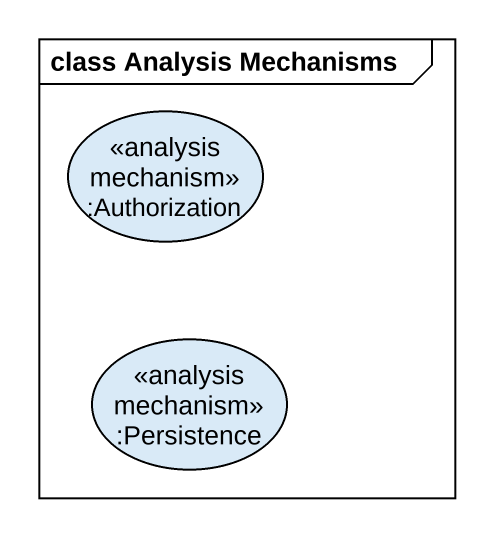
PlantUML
@startuml
mainframe class Analysis Mechanisms
usecase ":Authorization" as Authorization <<analysis mechanism>>
usecase ":Persistence" as Persistence <<analysis mechanism>>
@enduml
